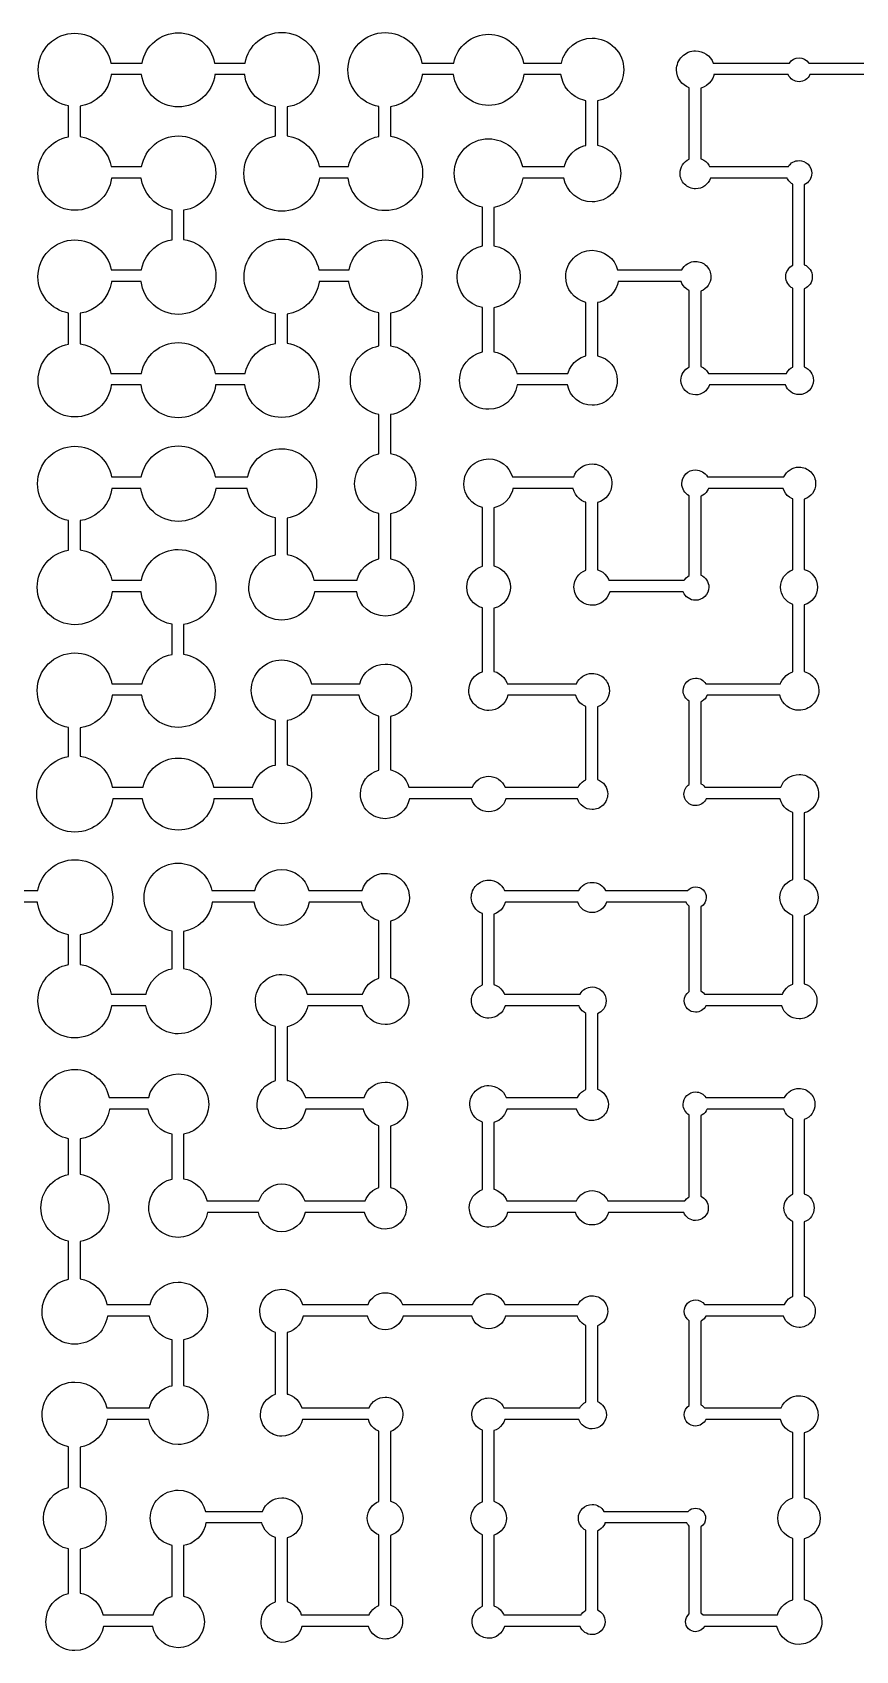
# Model space of a CAD drawing. Extents: x 0.02 to 7.98, y 0.02 to 7.98.
# Drawn here: x 1.012 to 2.007, y 4.026 to 5.982 of the extents above; entities that cross this region are included whole.
import ezdxf

# ---------------------------------------------------------------- set-up
doc = ezdxf.new("R2010")
doc.units = 0
doc.layers.add('PYDXF', color=18, linetype='CONTINUOUS')

msp = doc.modelspace()

# ---------------------------------------------------------------- linework, layer by layer
at = {"layer": 'PYDXF'}
for points in [[(0.9842, 4.9445), (1.0183, 4.9445, -0.361801), (1.0631, 4.9819, -0.414214), (1.1088, 4.9362, -0.373707), (1.0695, 4.891), (1.0695, 4.8554), (1.0696, 4.8554), (1.0762, 4.8539), (1.0828, 4.8513), (1.089, 4.8475), (1.0947, 4.8428), (1.0994, 4.8372), (1.1031, 4.8309), (1.1058, 4.8243), (1.1069, 4.8195), (1.1494, 4.8195), (1.1501, 4.8229), (1.1525, 4.8288), (1.1558, 4.8343), (1.16, 4.8393), (1.165, 4.8436), (1.1706, 4.8469), (1.1764, 4.8492), (1.1805, 4.8501), (1.1805, 4.8956, -0.36158), (1.1467, 4.9362, -0.414214), (1.1881, 4.9777, -0.356386), (1.2286, 4.9445), (1.2805, 4.9445, -0.343258), (1.3131, 4.97, -0.343258), (1.3457, 4.9445), (1.4101, 4.9445, -0.332428), (1.4381, 4.9654, -0.414214), (1.4673, 4.9362, -0.350852), (1.4445, 4.9078), (1.4445, 4.839, -0.349346), (1.4666, 4.8112, -0.414214), (1.4381, 4.7827, -0.355915), (1.4103, 4.8055), (1.3445, 4.8055), (1.3436, 4.8019), (1.3418, 4.7971), (1.3391, 4.7927), (1.3357, 4.7887), (1.3317, 4.7853), (1.3272, 4.7826), (1.3225, 4.7807), (1.3195, 4.78), (1.3195, 4.7152), (1.321, 4.7149), (1.325, 4.7134), (1.3289, 4.7114), (1.3325, 4.7088), (1.3356, 4.7056), (1.3383, 4.702), (1.3403, 4.6982), (1.3416, 4.6945), (1.4125, 4.6945, -0.325485), (1.4381, 4.7132, -0.414214), (1.465, 4.6862, -0.345543), (1.4445, 4.6601), (1.4445, 4.586, -0.342181), (1.4637, 4.5612, -0.414214), (1.4381, 4.5356, -0.349398), (1.4132, 4.5555), (1.3413, 4.5555, -0.356595), (1.3131, 4.5324, -0.356595), (1.2849, 4.5555), (1.2233, 4.5555, -0.367633), (1.1881, 4.5255, -0.414214), (1.1524, 4.5612, -0.352384), (1.1805, 4.596), (1.1805, 4.6504), (1.1773, 4.6511), (1.1719, 4.6532), (1.1667, 4.6563), (1.1621, 4.6602), (1.1582, 4.6649), (1.1551, 4.67), (1.153, 4.6754), (1.1518, 4.6805), (1.1049, 4.6805), (1.1049, 4.6801), (1.1035, 4.6738), (1.101, 4.6676), (1.0975, 4.6617), (1.093, 4.6564), (1.0877, 4.6519), (1.0818, 4.6483), (1.0755, 4.6459), (1.0695, 4.6445), (1.0695, 4.6018, -0.369153), (1.1042, 4.5612, -0.369153), (1.0695, 4.5207), (1.0695, 4.4754), (1.0748, 4.4742), (1.0806, 4.4719), (1.0862, 4.4686), (1.0912, 4.4643), (1.0954, 4.4593), (1.0988, 4.4538), (1.1011, 4.4479), (1.1019, 4.4445), (1.1539, 4.4445, -0.346448), (1.1881, 4.4715, -0.414214), (1.2234, 4.4362, -0.361749), (1.1945, 4.4016), (1.1945, 4.3466, -0.362766), (1.2241, 4.3112, -0.414214), (1.1881, 4.2753, -0.367997), (1.1526, 4.3055), (1.1023, 4.3055), (1.1023, 4.3055), (1.101, 4.2996), (1.0987, 4.2938), (1.0953, 4.2882), (1.0911, 4.2832), (1.0861, 4.279), (1.0806, 4.2757), (1.0748, 4.2734), (1.0695, 4.2722), (1.0695, 4.2236, -0.365448), (1.1011, 4.1862, -0.365448), (1.0695, 4.1489), (1.0695, 4.0956), (1.0734, 4.0947), (1.0786, 4.0927), (1.0835, 4.0897), (1.0879, 4.086), (1.0916, 4.0816), (1.0945, 4.0767), (1.0966, 4.0715), (1.097, 4.0695), (1.1578, 4.0695), (1.158, 4.0705), (1.1599, 4.0751), (1.1625, 4.0795), (1.1659, 4.0835), (1.1698, 4.0868), (1.1742, 4.0895), (1.1789, 4.0913), (1.1805, 4.0917), (1.1805, 4.1533, -0.349058), (1.1542, 4.1862, -0.414214), (1.1881, 4.2201, -0.34356), (1.2209, 4.1945), (1.29, 4.1945, -0.31706), (1.3131, 4.2109, -0.414214), (1.3378, 4.1862, -0.339249), (1.3195, 4.1625), (1.3195, 4.0854), (1.3205, 4.0852), (1.3242, 4.0837), (1.3277, 4.0816), (1.3308, 4.0789), (1.3335, 4.0758), (1.3356, 4.0723), (1.3367, 4.0695), (1.4189, 4.0695), (1.4193, 4.0705), (1.421, 4.0734), (1.4233, 4.0761), (1.4259, 4.0783), (1.4288, 4.0801), (1.4305, 4.0807), (1.4305, 4.166, -0.312344), (1.4164, 4.1862, -0.312344), (1.4305, 4.2065), (1.4305, 4.2915), (1.4296, 4.2918), (1.4268, 4.2932), (1.4243, 4.2951), (1.422, 4.2974), (1.4201, 4.2999), (1.4187, 4.3027), (1.4177, 4.3055), (1.3382, 4.3055, -0.349818), (1.3131, 4.2854, -0.414214), (1.2873, 4.3112, -0.329011), (1.3055, 4.3359), (1.3055, 4.4108, -0.331307), (1.2865, 4.4362, -0.414214), (1.3131, 4.4628, -0.324151), (1.3383, 4.4445), (1.4174, 4.4445, -0.307649), (1.4381, 4.4586, -0.307649), (1.4588, 4.4445), (1.5436, 4.4445, -0.301117), (1.5631, 4.4575, -0.301356), (1.5827, 4.4445), (1.6713, 4.4445, -0.286011), (1.6881, 4.455, -0.414214), (1.7069, 4.4362, -0.315683), (1.6945, 4.4186), (1.6945, 4.3271, -0.307649), (1.7053, 4.3112, -0.414214), (1.6881, 4.2941, -0.317245), (1.672, 4.3055), (1.5826, 4.3055), (1.5825, 4.3053), (1.5813, 4.3023), (1.5796, 4.2994), (1.5775, 4.2969), (1.5749, 4.2947), (1.5721, 4.293), (1.5695, 4.292), (1.5695, 4.2067, -0.328245), (1.5846, 4.1862, -0.328245), (1.5695, 4.1658), (1.5695, 4.0802), (1.572, 4.0792), (1.5748, 4.0776), (1.5773, 4.0754), (1.5794, 4.0729), (1.5811, 4.0701), (1.5813, 4.0695), (1.6749, 4.0695), (1.6754, 4.0703), (1.677, 4.0723), (1.679, 4.074), (1.6805, 4.0749), (1.6805, 4.1716, -0.279941), (1.6715, 4.1862, -0.414214), (1.6881, 4.2028, -0.268036), (1.7024, 4.1945), (1.8043, 4.1945, -0.207705), (1.8131, 4.1984, -0.414214), (1.8252, 4.1862, -0.259594), (1.8195, 4.1759), (1.8195, 4.0715), (1.8202, 4.0711), (1.8217, 4.0698), (1.822, 4.0695), (1.912, 4.0695), (1.913, 4.0723), (1.9148, 4.0758), (1.9173, 4.0791), (1.9202, 4.0821), (1.9235, 4.0845), (1.9271, 4.0864), (1.9305, 4.0876), (1.9305, 4.1618, -0.328219), (1.9125, 4.1862, -0.328351), (1.9305, 4.2107), (1.9305, 4.2896), (1.928, 4.2906), (1.9247, 4.2925), (1.9218, 4.295), (1.9194, 4.2979), (1.9175, 4.3011), (1.9161, 4.3045), (1.9159, 4.3055), (1.8255, 4.3055, -0.291972), (1.8131, 4.2976, -0.414214), (1.7995, 4.3112, -0.249372), (1.8055, 4.3225), (1.8055, 4.4249, -0.249399), (1.7995, 4.4362, -0.414214), (1.8131, 4.4499, -0.23385), (1.8239, 4.4445), (1.9204, 4.4445), (1.9216, 4.4466), (1.9233, 4.449), (1.9254, 4.4511), (1.9277, 4.4528), (1.9303, 4.4541), (1.9305, 4.4542), (1.9305, 4.5447, -0.292903), (1.9199, 4.5612, -0.292903), (1.9305, 4.5778), (1.9305, 4.6685), (1.9304, 4.6686), (1.9279, 4.6699), (1.9255, 4.6716), (1.9235, 4.6737), (1.9218, 4.676), (1.9204, 4.6785), (1.9197, 4.6805), (1.827, 4.6805), (1.8269, 4.6802), (1.8258, 4.6783), (1.8245, 4.6764), (1.8229, 4.6749), (1.8211, 4.6735), (1.8195, 4.6727), (1.8195, 4.5752, -0.293142), (1.8285, 4.5612, -0.414214), (1.8131, 4.5459, -0.307649), (1.7989, 4.5555), (1.708, 4.5555, -0.334312), (1.6881, 4.5405, -0.334312), (1.6682, 4.5555), (1.5858, 4.5555, -0.343285), (1.5631, 4.5378, -0.414214), (1.5397, 4.5612, -0.320078), (1.5555, 4.5833), (1.5555, 4.6648, -0.317378), (1.5403, 4.6862, -0.414214), (1.5631, 4.709, -0.308976), (1.5843, 4.6945), (1.6704, 4.6945), (1.6716, 4.6966), (1.6733, 4.699), (1.6754, 4.7011), (1.6777, 4.7028), (1.6803, 4.7041), (1.6805, 4.7042), (1.6805, 4.7962), (1.6783, 4.7975), (1.6762, 4.7993), (1.6744, 4.8014), (1.673, 4.8038), (1.6723, 4.8055), (1.583, 4.8055, -0.334312), (1.5631, 4.7905, -0.414214), (1.5423, 4.8112, -0.307729), (1.5555, 4.8305), (1.5555, 4.9167, -0.309055), (1.5421, 4.9362, -0.414214), (1.5631, 4.9572, -0.300107), (1.5824, 4.9445), (1.6719, 4.9445, -0.282338), (1.6881, 4.9545, -0.282338), (1.7044, 4.9445), (1.8033, 4.9445, -0.22192), (1.8131, 4.9491, -0.414214), (1.826, 4.9362, -0.269129), (1.8195, 4.9251), (1.8195, 4.8233), (1.821, 4.8223), (1.8228, 4.8209), (1.8239, 4.8195), (1.9181, 4.8195), (1.9186, 4.8208), (1.9205, 4.8238), (1.9228, 4.8266), (1.9255, 4.8289), (1.9285, 4.8307), (1.9305, 4.8315), (1.9305, 4.9146, -0.318304), (1.9151, 4.9362, -0.318304), (1.9305, 4.9579), (1.9305, 5.0389), (1.9286, 5.0396), (1.9255, 5.0412), (1.9227, 5.0433), (1.9202, 5.0458), (1.9181, 5.0487), (1.9165, 5.0517), (1.9153, 5.0549), (1.9152, 5.0555), (1.8259, 5.0555, -0.295057), (1.8131, 5.0472, -0.414214), (1.7991, 5.0612, -0.25379), (1.8055, 5.0729), (1.8055, 5.1734, -0.26524), (1.7981, 5.1862, -0.414214), (1.8131, 5.2013, -0.251794), (1.8256, 5.1945), (1.9158, 5.1945), (1.9163, 5.1958), (1.9179, 5.1989), (1.92, 5.2018), (1.9226, 5.2043), (1.9254, 5.2064), (1.9285, 5.2081), (1.9305, 5.2088), (1.9305, 5.2903, -0.315458), (1.9158, 5.3112, -0.315458), (1.9305, 5.3322), (1.9305, 5.4178), (1.9293, 5.4182), (1.9265, 5.4199), (1.9239, 5.4221), (1.9218, 5.4246), (1.9201, 5.4274), (1.919, 5.4303), (1.9189, 5.4305), (1.8286, 5.4305), (1.8283, 5.4296), (1.8271, 5.4274), (1.8257, 5.4254), (1.8239, 5.4237), (1.8219, 5.4222), (1.8198, 5.4211), (1.8195, 5.421), (1.8195, 5.3258, -0.297928), (1.8291, 5.3112, -0.414214), (1.8131, 5.2953, -0.309878), (1.7983, 5.3055), (1.7093, 5.3055, -0.338578), (1.6881, 5.2893, -0.414214), (1.6662, 5.3112, -0.313457), (1.6805, 5.3317), (1.6805, 5.4137), (1.6785, 5.4144), (1.6754, 5.416), (1.6726, 5.4182), (1.67, 5.4207), (1.6679, 5.4236), (1.6663, 5.4267), (1.6651, 5.4299), (1.665, 5.4305), (1.5924, 5.4305), (1.5917, 5.4275), (1.5899, 5.4231), (1.5874, 5.4189), (1.5842, 5.4151), (1.5805, 5.4119), (1.5763, 5.4094), (1.5719, 5.4077), (1.5695, 5.4071), (1.5695, 5.3368, -0.344125), (1.5895, 5.3112, -0.344125), (1.5695, 5.2857), (1.5695, 5.2094), (1.5695, 5.2094), (1.5728, 5.2083), (1.5759, 5.2066), (1.5788, 5.2045), (1.5814, 5.2019), (1.5835, 5.199), (1.5851, 5.1959), (1.5856, 5.1945), (1.6691, 5.1945, -0.298566), (1.6881, 5.207, -0.414214), (1.7089, 5.1862, -0.325287), (1.6945, 5.1665), (1.6945, 5.0789, -0.315683), (1.7069, 5.0612, -0.414214), (1.6881, 5.0425, -0.325789), (1.6703, 5.0555), (1.5838, 5.0555, -0.336867), (1.5631, 5.0398, -0.336867), (1.5425, 5.0555), (1.4674, 5.0555, -0.358527), (1.4381, 5.0314, -0.414214), (1.4082, 5.0612, -0.340407), (1.4305, 5.0901), (1.4305, 5.1553), (1.4287, 5.1557), (1.424, 5.1576), (1.4196, 5.1603), (1.4155, 5.1637), (1.4121, 5.1677), (1.4095, 5.1721), (1.4076, 5.1769), (1.4068, 5.1805), (1.3496, 5.1805), (1.3484, 5.1754), (1.3462, 5.1699), (1.3432, 5.1648), (1.3392, 5.1601), (1.3346, 5.1562), (1.3294, 5.1531), (1.324, 5.151), (1.3195, 5.1499), (1.3195, 5.0966, -0.362766), (1.3491, 5.0612, -0.414214), (1.3131, 5.0253, -0.367997), (1.2776, 5.0555), (1.2312, 5.0555, -0.375947), (1.1881, 5.0177, -0.375947), (1.145, 5.0555), (1.1088, 5.0555, -0.378043), (1.0631, 5.0152, -0.414214), (1.0171, 5.0612, -0.366228), (1.0555, 5.1065), (1.0555, 5.1415, -0.365682), (1.0176, 5.1862, -0.414214), (1.0631, 5.2317, -0.36158), (1.1077, 5.1945), (1.1446, 5.1945), (1.1453, 5.1981), (1.1475, 5.2041), (1.1505, 5.2098), (1.1545, 5.2152), (1.1592, 5.2199), (1.1645, 5.2238), (1.1703, 5.2269), (1.1763, 5.229), (1.1805, 5.2299), (1.1805, 5.2665), (1.1748, 5.2678), (1.168, 5.2704), (1.1617, 5.2742), (1.156, 5.2791), (1.1511, 5.2848), (1.1473, 5.2912), (1.1446, 5.2979), (1.1431, 5.3046), (1.1431, 5.3055), (1.1082, 5.3055, -0.377616), (1.0631, 5.2658, -0.414214), (1.0176, 5.3112, -0.365669), (1.0555, 5.356), (1.0555, 5.3918, -0.365318), (1.018, 5.4362, -0.414214), (1.0631, 5.4814, -0.36158), (1.1074, 5.4445), (1.1434, 5.4445, -0.361678), (1.1881, 5.4818, -0.361671), (1.2328, 5.4445), (1.2719, 5.4445, -0.357352), (1.3131, 5.4784, -0.414214), (1.3552, 5.4362, -0.370296), (1.3195, 5.3946), (1.3195, 5.3505), (1.3248, 5.3493), (1.3307, 5.347), (1.3363, 5.3437), (1.3413, 5.3394), (1.3455, 5.3344), (1.3489, 5.3288), (1.3512, 5.3229), (1.352, 5.3195), (1.4042, 5.3195), (1.4047, 5.3215), (1.4067, 5.3267), (1.4096, 5.3316), (1.4134, 5.336), (1.4178, 5.3397), (1.4227, 5.3427), (1.4278, 5.3447), (1.4305, 5.3453), (1.4305, 5.4001, -0.354634), (1.4011, 5.4362, -0.354634), (1.4305, 5.4724), (1.4305, 5.5199, -0.361814), (1.396, 5.5612, -0.361814), (1.4305, 5.6026), (1.4305, 5.6425), (1.425, 5.6437), (1.4185, 5.6463), (1.4123, 5.65), (1.4066, 5.6548), (1.4019, 5.6604), (1.3982, 5.6666), (1.3956, 5.6732), (1.3941, 5.6798), (1.394, 5.6805), (1.3583, 5.6805), (1.3582, 5.6796), (1.3567, 5.6728), (1.354, 5.6661), (1.3502, 5.6597), (1.3454, 5.654), (1.3396, 5.6491), (1.3332, 5.6453), (1.3265, 5.6427), (1.3197, 5.6411), (1.3195, 5.6411), (1.3195, 5.6058, -0.373136), (1.3582, 5.5612, -0.414214), (1.3131, 5.5162, -0.377241), (1.2685, 5.5555), (1.2332, 5.5555, -0.377616), (1.1881, 5.5158, -0.37759), (1.1431, 5.5555), (1.1071, 5.5555, -0.376736), (1.0631, 5.5168, -0.414214), (1.0187, 5.5612, -0.364485), (1.0555, 5.6049), (1.0555, 5.6424, -0.364732), (1.0185, 5.6862, -0.414214), (1.0631, 5.7308, -0.36158), (1.1069, 5.6945), (1.1435, 5.6945), (1.1443, 5.6984), (1.1465, 5.7045), (1.1496, 5.7104), (1.1536, 5.7159), (1.1585, 5.7207), (1.1639, 5.7248), (1.1699, 5.7279), (1.176, 5.7301), (1.1805, 5.731), (1.1805, 5.7668), (1.1761, 5.7677), (1.17, 5.7699), (1.1641, 5.773), (1.1587, 5.777), (1.1539, 5.7818), (1.1499, 5.7872), (1.1468, 5.7931), (1.1446, 5.7992), (1.1433, 5.8053), (1.1433, 5.8055), (1.1074, 5.8055, -0.376969), (1.0631, 5.7665, -0.414214), (1.0184, 5.8112, -0.364862), (1.0555, 5.8552), (1.0555, 5.8927, -0.364368), (1.0188, 5.9362, -0.414214), (1.0631, 5.9805, -0.36158), (1.1065, 5.9445), (1.1443, 5.9445, -0.36158), (1.1881, 5.981, -0.36158), (1.232, 5.9445), (1.2687, 5.9445, -0.36158), (1.3131, 5.9815, -0.414214), (1.3584, 5.9362, -0.373331), (1.3195, 5.8914), (1.3195, 5.8566), (1.3198, 5.8566), (1.3266, 5.855), (1.3333, 5.8523), (1.3397, 5.8485), (1.3455, 5.8436), (1.3504, 5.8379), (1.3542, 5.8314), (1.3569, 5.8247), (1.3581, 5.8195), (1.3938, 5.8195), (1.3946, 5.8233), (1.3968, 5.8294), (1.3999, 5.8352), (1.4039, 5.8407), (1.4087, 5.8455), (1.4141, 5.8495), (1.42, 5.8526), (1.4261, 5.8548), (1.4305, 5.8557), (1.4305, 5.8919, -0.365214), (1.3931, 5.9362, -0.414214), (1.4381, 5.9813, -0.36158), (1.4823, 5.9445), (1.5211, 5.9445, -0.358423), (1.5631, 5.9792, -0.358436), (1.6051, 5.9445), (1.6509, 5.9445, -0.351559), (1.6881, 5.9745, -0.414214), (1.7263, 5.9362, -0.365799), (1.6945, 5.8986), (1.6945, 5.8451, -0.36158), (1.7227, 5.8112, -0.414214), (1.6881, 5.7767, -0.366111), (1.6541, 5.8055), (1.6044, 5.8055), (1.6043, 5.8052), (1.6029, 5.799), (1.6005, 5.7929), (1.597, 5.787), (1.5926, 5.7818), (1.5873, 5.7773), (1.5815, 5.7739), (1.5754, 5.7714), (1.5695, 5.7701), (1.5695, 5.7237, -0.365617), (1.6012, 5.6862, -0.365617), (1.5695, 5.6488), (1.5695, 5.5957), (1.5734, 5.5948), (1.5786, 5.5928), (1.5835, 5.5898), (1.588, 5.5861), (1.5917, 5.5817), (1.5947, 5.5767), (1.5967, 5.5716), (1.5972, 5.5695), (1.6589, 5.5695), (1.6591, 5.5702), (1.6609, 5.5746), (1.6634, 5.5789), (1.6666, 5.5827), (1.6705, 5.5859), (1.6747, 5.5885), (1.6792, 5.5903), (1.6805, 5.5905), (1.6805, 5.6553, -0.345136), (1.6562, 5.6862, -0.414214), (1.6881, 5.7182, -0.339315), (1.7189, 5.6945), (1.7965, 5.6945, -0.284361), (1.8131, 5.7048, -0.414214), (1.8316, 5.6862, -0.314225), (1.8195, 5.6689), (1.8195, 5.5777), (1.8202, 5.5775), (1.8225, 5.5762), (1.8247, 5.5747), (1.8265, 5.5728), (1.8281, 5.5707), (1.8287, 5.5695), (1.9228, 5.5695), (1.9233, 5.5705), (1.9249, 5.5726), (1.9267, 5.5745), (1.9288, 5.576), (1.9305, 5.5769), (1.9305, 5.6723, -0.274669), (1.9221, 5.6862, -0.274669), (1.9305, 5.7002), (1.9305, 5.798), (1.9292, 5.7988), (1.9273, 5.8004), (1.9256, 5.8023), (1.9243, 5.8045), (1.9239, 5.8055), (1.831, 5.8055, -0.325789), (1.8131, 5.7925, -0.414214), (1.7943, 5.8112, -0.296599), (1.8055, 5.8284), (1.8055, 5.9146, -0.318304), (1.7901, 5.9362, -0.414214), (1.8131, 5.9592, -0.309957), (1.8345, 5.9445), (1.9264, 5.9445, -0.243893), (1.9381, 5.9506, -0.243468), (1.9498, 5.9445), (2.0383, 5.9445, -0.322921)], [(2.0376, 5.9305), (1.9512, 5.9305, -0.297955), (1.9381, 5.9219, -0.298247), (1.925, 5.9305), (1.8353, 5.9305), (1.8351, 5.9295), (1.8338, 5.9261), (1.8318, 5.9229), (1.8294, 5.92), (1.8265, 5.9175), (1.8233, 5.9156), (1.8199, 5.9142), (1.8195, 5.9142), (1.8195, 5.8289), (1.8207, 5.8284), (1.8231, 5.8272), (1.8254, 5.8255), (1.8274, 5.8235), (1.829, 5.8212), (1.8299, 5.8195), (1.9252, 5.8195, -0.255387), (1.9381, 5.8266, -0.414214), (1.9535, 5.8112, -0.293142), (1.9445, 5.7973), (1.9445, 5.7008, -0.297928), (1.9541, 5.6862, -0.297928), (1.9445, 5.6716), (1.9445, 5.5774, -0.307967), (1.9555, 5.5612, -0.414214), (1.9381, 5.5438, -0.318834), (1.9217, 5.5555), (1.8298, 5.5555, -0.320342), (1.8131, 5.5435, -0.414214), (1.7954, 5.5612, -0.289045), (1.8055, 5.5772), (1.8055, 5.6694), (1.8049, 5.6696), (1.8024, 5.6712), (1.8, 5.6731), (1.798, 5.6755), (1.7965, 5.6781), (1.7955, 5.6805), (1.7195, 5.6805), (1.7186, 5.6769), (1.7168, 5.6721), (1.7141, 5.6677), (1.7107, 5.6637), (1.7067, 5.6603), (1.7022, 5.6576), (1.6975, 5.6557), (1.6945, 5.655), (1.6945, 5.5908, -0.353274), (1.7185, 5.5612, -0.414214), (1.6881, 5.5309, -0.359428), (1.6584, 5.5555), (1.5977, 5.5555, -0.366905), (1.5631, 5.5261, -0.414214), (1.528, 5.5612, -0.351415), (1.5555, 5.5954), (1.5555, 5.649, -0.356281), (1.525, 5.6862, -0.356281), (1.5555, 5.7235), (1.5555, 5.7704, -0.36158), (1.5215, 5.8112, -0.414214), (1.5631, 5.8529, -0.356712), (1.6038, 5.8195), (1.6546, 5.8195), (1.6551, 5.8214), (1.6571, 5.8265), (1.66, 5.8313), (1.6637, 5.8357), (1.668, 5.8394), (1.6729, 5.8423), (1.678, 5.8443), (1.6805, 5.8449), (1.6805, 5.8989), (1.6779, 5.8994), (1.6728, 5.9012), (1.6678, 5.9039), (1.6632, 5.9073), (1.6591, 5.9113), (1.6557, 5.9159), (1.6531, 5.9209), (1.6513, 5.926), (1.6504, 5.9305), (1.6056, 5.9305, -0.375442), (1.5631, 5.8933, -0.375468), (1.5206, 5.9305), (1.4827, 5.9305), (1.4827, 5.9297), (1.4812, 5.923), (1.4785, 5.9164), (1.4748, 5.9101), (1.47, 5.9044), (1.4643, 5.8996), (1.458, 5.8958), (1.4514, 5.8932), (1.4446, 5.8917), (1.4445, 5.8917), (1.4445, 5.8559, -0.373214), (1.4833, 5.8112, -0.414214), (1.4381, 5.7661, -0.377357), (1.3933, 5.8055), (1.3585, 5.8055, -0.377849), (1.3131, 5.7654, -0.414214), (1.2673, 5.8112, -0.366033), (1.3055, 5.8563), (1.3055, 5.8917), (1.2998, 5.893), (1.2931, 5.8956), (1.2868, 5.8994), (1.2811, 5.9042), (1.2763, 5.9099), (1.2725, 5.9163), (1.2698, 5.9229), (1.2683, 5.9297), (1.2683, 5.9305), (1.2324, 5.9305, -0.376969), (1.1881, 5.8915, -0.376969), (1.1438, 5.9305), (1.107, 5.9305), (1.1069, 5.9298), (1.1054, 5.9232), (1.1029, 5.9167), (1.0992, 5.9105), (1.0944, 5.9049), (1.0888, 5.9002), (1.0827, 5.8965), (1.0761, 5.8939), (1.0695, 5.8924), (1.0695, 5.8924), (1.0695, 5.8555), (1.0696, 5.8555), (1.0763, 5.854), (1.0828, 5.8514), (1.0891, 5.8476), (1.0947, 5.8429), (1.0995, 5.8372), (1.1032, 5.831), (1.1059, 5.8244), (1.107, 5.8195), (1.1438, 5.8195, -0.36158), (1.1881, 5.8564, -0.414214), (1.2333, 5.8112, -0.373214), (1.1945, 5.7666), (1.1945, 5.7313, -0.373525), (1.2336, 5.6862, -0.414214), (1.1881, 5.6408, -0.37759), (1.1431, 5.6805), (1.1073, 5.6805), (1.1073, 5.6798), (1.1058, 5.6731), (1.1031, 5.6666), (1.0994, 5.6603), (1.0947, 5.6547), (1.089, 5.6499), (1.0828, 5.6462), (1.0762, 5.6436), (1.0696, 5.6421), (1.0695, 5.6421), (1.0695, 5.6051), (1.075, 5.604), (1.0809, 5.6019), (1.0867, 5.5988), (1.0921, 5.5949), (1.0968, 5.5902), (1.1007, 5.5848), (1.1038, 5.5791), (1.1059, 5.5731), (1.1066, 5.5695), (1.1435, 5.5695, -0.36158), (1.1881, 5.6067, -0.36158), (1.2327, 5.5695), (1.2689, 5.5695), (1.2701, 5.5745), (1.2727, 5.5811), (1.2765, 5.5874), (1.2813, 5.5931), (1.2869, 5.5979), (1.2932, 5.6017), (1.2999, 5.6043), (1.3055, 5.6056), (1.3055, 5.6414, -0.365786), (1.2675, 5.6862, -0.414214), (1.3131, 5.7318, -0.361671), (1.3578, 5.6945), (1.3945, 5.6945, -0.36158), (1.4381, 5.7307, -0.414214), (1.4826, 5.6862, -0.372644), (1.4445, 5.6422), (1.4445, 5.6028, -0.37027), (1.4802, 5.5612, -0.370296), (1.4445, 5.5196), (1.4445, 5.4727, -0.364263), (1.4752, 5.4362, -0.364263), (1.4445, 5.3998), (1.4445, 5.3456, -0.36158), (1.4731, 5.3112, -0.414214), (1.4381, 5.2762, -0.36671), (1.4036, 5.3055), (1.3525, 5.3055, -0.372501), (1.3131, 5.2714, -0.414214), (1.2733, 5.3112, -0.358828), (1.3055, 5.3503), (1.3055, 5.3949), (1.3019, 5.3956), (1.2962, 5.3977), (1.2907, 5.4006), (1.2857, 5.4043), (1.2812, 5.4088), (1.2774, 5.4138), (1.2745, 5.4193), (1.2725, 5.425), (1.2714, 5.4305), (1.2333, 5.4305, -0.377681), (1.1881, 5.3906, -0.377707), (1.1429, 5.4305), (1.1079, 5.4305), (1.1079, 5.4303), (1.1066, 5.4242), (1.1045, 5.4181), (1.1014, 5.4122), (1.0974, 5.4068), (1.0926, 5.402), (1.0871, 5.398), (1.0812, 5.3949), (1.0752, 5.3927), (1.0695, 5.3916), (1.0695, 5.3563), (1.0697, 5.3562), (1.0765, 5.3547), (1.0832, 5.3521), (1.0895, 5.3483), (1.0953, 5.3434), (1.1001, 5.3377), (1.1039, 5.3313), (1.1066, 5.3246), (1.1077, 5.3195), (1.1435, 5.3195, -0.36158), (1.1881, 5.3567, -0.414214), (1.2336, 5.3112, -0.373512), (1.1945, 5.2662), (1.1945, 5.2301, -0.372514), (1.2325, 5.1862, -0.414214), (1.1881, 5.1418, -0.376736), (1.1441, 5.1805), (1.1082, 5.1805), (1.1082, 5.1803), (1.1069, 5.1741), (1.1048, 5.168), (1.1016, 5.1621), (1.0976, 5.1566), (1.0928, 5.1517), (1.0873, 5.1477), (1.0814, 5.1446), (1.0752, 5.1424), (1.0695, 5.1412), (1.0695, 5.1068), (1.0754, 5.1056), (1.0816, 5.1034), (1.0876, 5.1002), (1.0931, 5.0961), (1.098, 5.0912), (1.1021, 5.0857), (1.1053, 5.0797), (1.1075, 5.0735), (1.1083, 5.0695), (1.1455, 5.0695, -0.359154), (1.1881, 5.1047, -0.359154), (1.2307, 5.0695), (1.2782, 5.0695), (1.2787, 5.0718), (1.2808, 5.0771), (1.2838, 5.0821), (1.2877, 5.0867), (1.2922, 5.0905), (1.2972, 5.0935), (1.3025, 5.0956), (1.3055, 5.0963), (1.3055, 5.1502, -0.354425), (1.2762, 5.1862, -0.414214), (1.3131, 5.2232, -0.349359), (1.349, 5.1945), (1.4073, 5.1945, -0.339315), (1.4381, 5.2182, -0.414214), (1.47, 5.1862, -0.356255), (1.4445, 5.155), (1.4445, 5.0903), (1.4461, 5.09), (1.4501, 5.0886), (1.454, 5.0865), (1.4576, 5.0839), (1.4608, 5.0807), (1.4634, 5.0771), (1.4655, 5.0732), (1.4668, 5.0695), (1.5434, 5.0695, -0.302339), (1.5631, 5.0827, -0.302339), (1.5829, 5.0695), (1.6713, 5.0695), (1.6722, 5.0712), (1.6739, 5.0735), (1.6759, 5.0755), (1.6781, 5.0772), (1.6805, 5.0784), (1.6805, 5.167), (1.6789, 5.1676), (1.676, 5.1693), (1.6734, 5.1716), (1.6712, 5.1742), (1.6695, 5.1771), (1.6683, 5.1801), (1.6682, 5.1805), (1.5864, 5.1805, -0.345188), (1.5631, 5.1622, -0.414214), (1.5391, 5.1862, -0.322485), (1.5555, 5.209), (1.5555, 5.286, -0.330805), (1.5367, 5.3112, -0.330805), (1.5555, 5.3365), (1.5555, 5.4074, -0.340525), (1.5332, 5.4362, -0.414214), (1.5631, 5.4661, -0.33426), (1.5918, 5.4445), (1.6658, 5.4445, -0.313748), (1.6881, 5.4601, -0.414214), (1.712, 5.4362, -0.336867), (1.6945, 5.4133), (1.6945, 5.3322), (1.6946, 5.3322), (1.6978, 5.3309), (1.7009, 5.3291), (1.7036, 5.3267), (1.706, 5.324), (1.7078, 5.3209), (1.7083, 5.3195), (1.7995, 5.3195), (1.8001, 5.3205), (1.8018, 5.3225), (1.8038, 5.3242), (1.8055, 5.3252), (1.8055, 5.4216, -0.279941), (1.7965, 5.4362, -0.414214), (1.8131, 5.4528, -0.268036), (1.8274, 5.4445), (1.9199, 5.4445, -0.294525), (1.9381, 5.4563, -0.414214), (1.9582, 5.4362, -0.32193), (1.9445, 5.4173), (1.9445, 5.3327, -0.331676), (1.9605, 5.3112, -0.331676), (1.9445, 5.2898), (1.9445, 5.2092, -0.336867), (1.962, 5.1862, -0.414214), (1.9381, 5.1624, -0.344598), (1.915, 5.1805), (1.827, 5.1805), (1.8269, 5.1802), (1.8258, 5.1783), (1.8245, 5.1764), (1.8229, 5.1749), (1.8211, 5.1735), (1.8195, 5.1727), (1.8195, 5.0737), (1.8213, 5.0726), (1.823, 5.0711), (1.8244, 5.0695), (1.916, 5.0695, -0.312794), (1.9381, 5.0849, -0.414214), (1.9618, 5.0612, -0.336077), (1.9445, 5.0385), (1.9445, 4.9583, -0.33397), (1.9611, 4.9362, -0.33397), (1.9445, 4.9142), (1.9445, 4.832, -0.329169), (1.9598, 4.8112, -0.414214), (1.9381, 4.7895, -0.337683), (1.9172, 4.8055), (1.8255, 4.8055, -0.291972), (1.8131, 4.7976, -0.414214), (1.7995, 4.8112, -0.249372), (1.8055, 4.8225), (1.8055, 4.9258), (1.804, 4.9271), (1.8026, 4.9287), (1.8016, 4.9305), (1.7054, 4.9305, -0.323252), (1.6881, 4.918, -0.323252), (1.6708, 4.9305), (1.5833, 4.9305), (1.5832, 4.9301), (1.582, 4.927), (1.5802, 4.924), (1.578, 4.9214), (1.5753, 4.9191), (1.5724, 4.9174), (1.5695, 4.9162), (1.5695, 4.831), (1.5723, 4.8299), (1.5752, 4.8281), (1.5778, 4.8259), (1.58, 4.8233), (1.5818, 4.8204), (1.5821, 4.8195), (1.6735, 4.8195, -0.270567), (1.6881, 4.8281, -0.414214), (1.705, 4.8112, -0.307649), (1.6945, 4.7957), (1.6945, 4.7047, -0.319601), (1.7077, 4.6862, -0.414214), (1.6881, 4.6667, -0.329433), (1.6694, 4.6805), (1.5852, 4.6805), (1.5851, 4.6802), (1.584, 4.6771), (1.5824, 4.6741), (1.5804, 4.6714), (1.578, 4.669), (1.5752, 4.6669), (1.5723, 4.6654), (1.5695, 4.6644), (1.5695, 4.5837), (1.57, 4.5836), (1.5735, 4.5823), (1.5767, 4.5803), (1.5797, 4.5778), (1.5822, 4.5749), (1.5841, 4.5716), (1.585, 4.5695), (1.6691, 4.5695, -0.298566), (1.6881, 4.582, -0.298566), (1.7071, 4.5695), (1.8002, 4.5695), (1.8006, 4.5702), (1.8023, 4.5721), (1.8042, 4.5737), (1.8055, 4.5745), (1.8055, 4.6734, -0.26524), (1.7981, 4.6862, -0.414214), (1.8131, 4.7013, -0.251794), (1.8256, 4.6945), (1.9207, 4.6945, -0.289604), (1.9381, 4.7055, -0.414214), (1.9574, 4.6862, -0.318331), (1.9445, 4.6681), (1.9445, 4.5783, -0.312741), (1.9564, 4.5612, -0.312741), (1.9445, 4.5442), (1.9445, 4.4547, -0.319601), (1.9577, 4.4362, -0.414214), (1.9381, 4.4167, -0.329433), (1.9194, 4.4305), (1.8255, 4.4305), (1.8247, 4.429), (1.8235, 4.4273), (1.822, 4.4259), (1.8204, 4.4247), (1.8195, 4.4242), (1.8195, 4.3233), (1.821, 4.3223), (1.8228, 4.3209), (1.8239, 4.3195), (1.9167, 4.3195, -0.309957), (1.9381, 4.3342, -0.414214), (1.9611, 4.3112, -0.33397), (1.9445, 4.2892), (1.9445, 4.211, -0.342181), (1.9637, 4.1862, -0.342076), (1.9445, 4.1615), (1.9445, 4.0879, -0.346881), (1.9656, 4.0612, -0.414214), (1.9381, 4.0338, -0.353693), (1.9113, 4.0555), (1.8238, 4.0555, -0.275814), (1.8131, 4.0491, -0.414214), (1.801, 4.0612, -0.22637), (1.8055, 4.0706), (1.8055, 4.1768), (1.8045, 4.1777), (1.8032, 4.1792), (1.8025, 4.1805), (1.7036, 4.1805), (1.7033, 4.1796), (1.7021, 4.1774), (1.7007, 4.1754), (1.6989, 4.1737), (1.6969, 4.1722), (1.6948, 4.1711), (1.6945, 4.171), (1.6945, 4.0755, -0.295615), (1.7038, 4.0612, -0.414214), (1.6881, 4.0456, -0.307782), (1.6736, 4.0555), (1.5823, 4.0555, -0.331439), (1.5631, 4.0412, -0.414214), (1.5431, 4.0612, -0.307649), (1.5555, 4.0798), (1.5555, 4.1662, -0.311257), (1.5416, 4.1862, -0.311257), (1.5555, 4.2062), (1.5555, 4.2925, -0.307649), (1.5428, 4.3112, -0.414214), (1.5631, 4.3315, -0.295802), (1.5816, 4.3195), (1.6731, 4.3195), (1.6742, 4.3212), (1.676, 4.3234), (1.6781, 4.3252), (1.6805, 4.3266), (1.6805, 4.4191), (1.6781, 4.4203), (1.6759, 4.422), (1.6739, 4.424), (1.6722, 4.4263), (1.6709, 4.4287), (1.6703, 4.4305), (1.5835, 4.4305, -0.336051), (1.5631, 4.415, -0.336156), (1.5427, 4.4305), (1.4597, 4.4305, -0.339946), (1.4381, 4.4139, -0.339946), (1.4166, 4.4305), (1.339, 4.4305), (1.3387, 4.4292), (1.3374, 4.4256), (1.3356, 4.4221), (1.3333, 4.4189), (1.3304, 4.4161), (1.3272, 4.4137), (1.3238, 4.4119), (1.3202, 4.4106), (1.3195, 4.4105), (1.3195, 4.3362), (1.3207, 4.3359), (1.3245, 4.3344), (1.3281, 4.3323), (1.3314, 4.3295), (1.3341, 4.3262), (1.3363, 4.3226), (1.3375, 4.3195), (1.4186, 4.3195, -0.301117), (1.4381, 4.3325, -0.414214), (1.4594, 4.3112, -0.327295), (1.4445, 4.291), (1.4445, 4.207, -0.329169), (1.4598, 4.1862, -0.329169), (1.4445, 4.1655), (1.4445, 4.0812, -0.326185), (1.4591, 4.0612, -0.414214), (1.4381, 4.0402, -0.335261), (1.4179, 4.0555), (1.3374, 4.0555, -0.347852), (1.3131, 4.0362, -0.414214), (1.2881, 4.0612, -0.326304), (1.3055, 4.0851), (1.3055, 4.1628), (1.3022, 4.1641), (1.2988, 4.1662), (1.2957, 4.1688), (1.2931, 4.1719), (1.291, 4.1754), (1.2895, 4.179), (1.2892, 4.1805), (1.2214, 4.1805), (1.2205, 4.1763), (1.2185, 4.1713), (1.2157, 4.1666), (1.2121, 4.1623), (1.2078, 4.1587), (1.2031, 4.1558), (1.1981, 4.1539), (1.1945, 4.1531), (1.1945, 4.092, -0.355419), (1.2196, 4.0612, -0.414214), (1.1881, 4.0298, -0.36158), (1.1572, 4.0555), (1.0976, 4.0555, -0.36671), (1.0631, 4.0262, -0.414214), (1.0281, 4.0612, -0.351167), (1.0555, 4.0953), (1.0555, 4.1491, -0.356085), (1.0252, 4.1862, -0.356085), (1.0555, 4.2233), (1.0555, 4.2725, -0.358475), (1.0235, 4.3112, -0.414214), (1.0631, 4.3508, -0.353745), (1.1017, 4.3195), (1.1532, 4.3195), (1.1537, 4.3218), (1.1558, 4.3271), (1.1588, 4.3321), (1.1627, 4.3367), (1.1672, 4.3405), (1.1722, 4.3435), (1.1775, 4.3456), (1.1805, 4.3463), (1.1805, 4.4019), (1.1787, 4.4022), (1.1739, 4.4039), (1.1694, 4.4063), (1.1651, 4.4095), (1.1614, 4.4132), (1.1582, 4.4175), (1.1558, 4.4221), (1.1541, 4.4268), (1.1534, 4.4305), (1.1024, 4.4305, -0.372371), (1.0631, 4.3965, -0.414214), (1.0234, 4.4362, -0.358658), (1.0555, 4.4751), (1.0555, 4.521, -0.36158), (1.0221, 4.5612, -0.36158), (1.0555, 4.6015), (1.0555, 4.6448, -0.361958), (1.0209, 4.6862, -0.414214), (1.0631, 4.7285, -0.357509), (1.1044, 4.6945), (1.1523, 4.6945, -0.349175), (1.1881, 4.723, -0.414214), (1.2249, 4.6862, -0.363886), (1.1945, 4.6501), (1.1945, 4.5963), (1.1986, 4.5954), (1.2039, 4.5933), (1.2089, 4.5903), (1.2134, 4.5865), (1.2172, 4.582), (1.2202, 4.577), (1.2222, 4.5717), (1.2227, 4.5695), (1.2855, 4.5695, -0.331491), (1.3131, 4.5901, -0.331491), (1.3408, 4.5695), (1.4139, 4.5695), (1.4151, 4.5725), (1.4173, 4.5761), (1.42, 4.5794), (1.4232, 4.5821), (1.4268, 4.5842), (1.4305, 4.5857), (1.4305, 4.6604), (1.4302, 4.6605), (1.4262, 4.6621), (1.4225, 4.6643), (1.4191, 4.6672), (1.4162, 4.6706), (1.4139, 4.6744), (1.4124, 4.6783), (1.4119, 4.6805), (1.3422, 4.6805, -0.358227), (1.3131, 4.6565, -0.414214), (1.2834, 4.6862, -0.340117), (1.3055, 4.7149), (1.3055, 4.7803, -0.345136), (1.2812, 4.8112, -0.414214), (1.3131, 4.8432, -0.339315), (1.3439, 4.8195), (1.4108, 4.8195), (1.4108, 4.8196), (1.4125, 4.8238), (1.4149, 4.8278), (1.4179, 4.8314), (1.4215, 4.8345), (1.4255, 4.8368), (1.4297, 4.8385), (1.4305, 4.8387), (1.4305, 4.9081), (1.4295, 4.9083), (1.4252, 4.91), (1.4211, 4.9125), (1.4175, 4.9156), (1.4143, 4.9193), (1.4119, 4.9234), (1.4102, 4.9277), (1.4096, 4.9305), (1.3463, 4.9305, -0.364901), (1.3131, 4.9025, -0.364901), (1.2799, 4.9305), (1.2291, 4.9305), (1.2291, 4.9302), (1.2277, 4.9241), (1.2253, 4.918), (1.2218, 4.9122), (1.2174, 4.9069), (1.2122, 4.9025), (1.2064, 4.8991), (1.2003, 4.8966), (1.1945, 4.8953), (1.1945, 4.8504, -0.367633), (1.2278, 4.8112, -0.414214), (1.1881, 4.7715, -0.372371), (1.1488, 4.8055), (1.1073, 4.8055, -0.376879), (1.0631, 4.7666, -0.414214), (1.0185, 4.8112, -0.364732), (1.0555, 4.8551), (1.0555, 4.8912), (1.0497, 4.8926), (1.043, 4.8952), (1.0366, 4.899), (1.0308, 4.9039), (1.0259, 4.9097), (1.0221, 4.9161), (1.0194, 4.9228), (1.0179, 4.9296), (1.0178, 4.9305), (0.9846, 4.9305)]]:
    msp.add_lwpolyline(points, format="xyb", dxfattribs=at)

doc.saveas('drawing.dxf')
